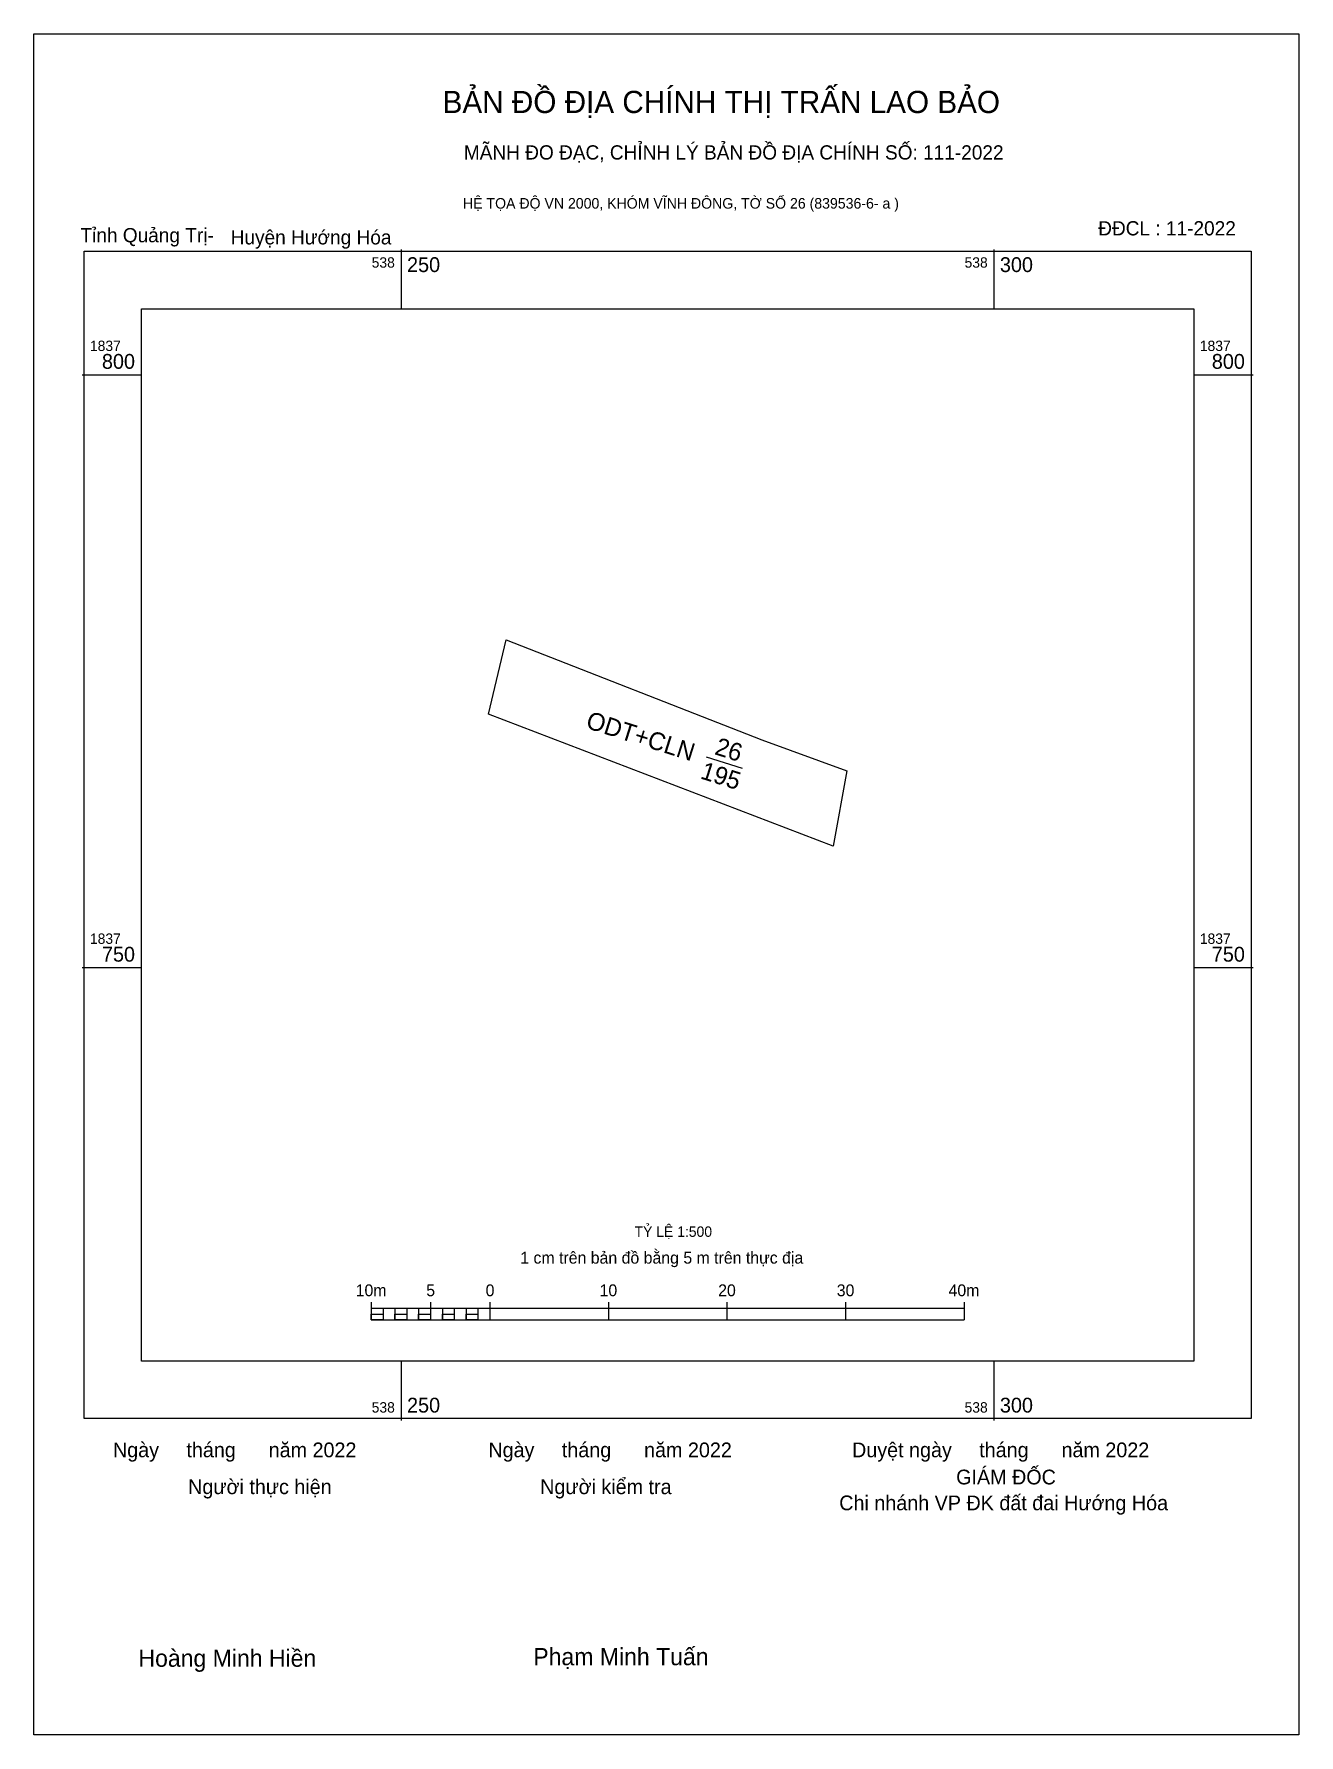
# Model space of a CAD drawing. Extents: x 537809 to 538326, y 1837239 to 1837829.
# Drawn here: x 538219 to 538325.7, y 1837685.3 to 1837828.7 of the extents above.
import ezdxf

# ---------------------------------------------------------------- set-up
doc = ezdxf.new("R2010")
doc.units = 0
for name, color, linetype in [('Level 10', 7, 'Continuous'), ('Level 13', 7, 'Continuous'), ('Level 15', 7, 'Continuous'), ('Level 27', 7, 'Continuous'), ('Level 6', 7, 'Continuous'), ('Level 62', 7, 'Continuous'), ('Level 63', 7, 'Continuous'), ('Level 9', 7, 'Continuous')]:
    doc.layers.add(name, color=color, linetype=linetype)

msp = doc.modelspace()

# ---------------------------------------------------------------- linework, layer by layer
at = {"layer": 'Level 10'}
msp.add_line((538275.73, 1837767.78), (538278.77, 1837766.82), dxfattribs=at)
msp.add_lwpolyline([(538258.85, 1837777.63), (538280.42, 1837769.2), (538287.58, 1837766.59), (538286.45, 1837760.24), (538257.38, 1837771.37)], close=True, dxfattribs=at)
at = {"layer": 'Level 15'}
msp.add_lwpolyline([(538219.04, 1837828.74), (538325.72, 1837828.74), (538325.72, 1837685.28), (538219.04, 1837685.28)], close=True, dxfattribs=at)
at = {"layer": 'Level 27'}
for p, q in [((538258.85, 1837777.63), (538258.85, 1837777.63)), ((538257.38, 1837771.37), (538257.38, 1837771.37)), ((538287.58, 1837766.59), (538287.58, 1837766.59))]:
    msp.add_line(p, q, dxfattribs=at)
at = {"layer": 'Level 62'}
msp.add_lwpolyline([(538228.1, 1837805.56), (538316.86, 1837805.56), (538316.86, 1837716.81), (538228.1, 1837716.81)], close=True, dxfattribs=at)
at = {"layer": 'Level 63'}
for p, q in [((538250, 1837810.56), (538250, 1837805.56)), ((538300, 1837810.56), (538300, 1837805.56)), ((538223.1, 1837800), (538228.1, 1837800)), ((538316.86, 1837800), (538321.86, 1837800)), ((538223.1, 1837750), (538228.1, 1837750)), ((538316.86, 1837750), (538321.86, 1837750)), ((538247.48, 1837721.78), (538247.48, 1837720.28)), ((538247.48, 1837721.28), (538297.48, 1837721.28)), ((538248.48, 1837721.28), (538248.48, 1837720.28)), ((538249.48, 1837721.28), (538249.48, 1837720.28)), ((538250.48, 1837721.28), (538250.48, 1837720.28)), ((538251.48, 1837721.28), (538251.48, 1837720.28)), ((538252.48, 1837721.78), (538252.48, 1837720.28)), ((538252.48, 1837721.28), (538252.48, 1837720.28)), ((538253.48, 1837721.28), (538253.48, 1837720.28)), ((538254.48, 1837721.28), (538254.48, 1837720.28)), ((538255.48, 1837721.28), (538255.48, 1837720.28)), ((538256.48, 1837721.28), (538256.48, 1837720.28)), ((538257.48, 1837721.78), (538257.48, 1837720.28)), ((538257.48, 1837721.28), (538257.48, 1837720.28)), ((538267.48, 1837721.78), (538267.48, 1837720.28)), ((538277.48, 1837721.78), (538277.48, 1837720.28)), ((538287.48, 1837721.78), (538287.48, 1837720.28)), ((538297.48, 1837721.78), (538297.48, 1837720.28)), ((538247.48, 1837720.28), (538297.48, 1837720.28)), ((538250, 1837716.81), (538250, 1837711.81)), ((538300, 1837716.81), (538300, 1837711.81))]:
    msp.add_line(p, q, dxfattribs=at)
for points in [[(538223.26, 1837810.41), (538321.7, 1837810.41), (538321.7, 1837711.97), (538223.26, 1837711.97)], [(538247.48, 1837720.78), (538248.48, 1837720.78), (538248.48, 1837720.28), (538247.48, 1837720.28)], [(538247.48, 1837720.78), (538248.48, 1837720.78), (538248.48, 1837720.28), (538247.48, 1837720.28)], [(538249.48, 1837720.78), (538250.48, 1837720.78), (538250.48, 1837720.28), (538249.48, 1837720.28)], [(538251.48, 1837720.78), (538252.48, 1837720.78), (538252.48, 1837720.28), (538251.48, 1837720.28)], [(538253.48, 1837720.78), (538254.48, 1837720.78), (538254.48, 1837720.28), (538253.48, 1837720.28)], [(538255.48, 1837720.78), (538256.48, 1837720.78), (538256.48, 1837720.28), (538255.48, 1837720.28)]]:
    msp.add_lwpolyline(points, close=True, dxfattribs=at)

# ---------------------------------------------------------------- texts
at = {"layer": 'Level 13'}
for s, p in [('ODT+CLN', (538265.5, 1837770.23)), ('26', (538276.36, 1837768.01)), ('195', (538275.16, 1837765.97))]:
    msp.add_text(s, height=1.5, rotation=342.4647, dxfattribs=at).set_placement(p)
at = {"layer": 'Level 6'}
msp.add_text('TỶ LỆ 1:500', height=0.879, dxfattribs=at).set_placement((538269.69, 1837727.29))
at = {"layer": 'Level 63'}
for s, height, p in [('BẢN ĐỒ ĐỊA CHÍNH THỊ TRẤN LAO BẢO', 1.8718, (538253.5, 1837822.07)), ('MÃNH ĐO ĐẠC, CHỈNH LÝ BẢN ĐỒ ĐỊA CHÍNH SỐ: 111-2022', 1.2011, (538255.29, 1837818.15)), ('HỆ TỌA ĐỘ VN 2000, KHÓM VĨNH ĐÔNG, TỜ SỐ 26 (839536-6- a )', 0.8891, (538255.22, 1837814.01)), ('538', 0.875, (538247.52, 1837809.03)), ('250', 1.25, (538250.5, 1837808.66)), ('538', 0.875, (538297.52, 1837809.03)), ('300', 1.25, (538300.5, 1837808.66)), ('1837', 0.875, (538223.76, 1837802)), ('1837', 0.875, (538317.36, 1837802)), ('800', 1.25, (538224.77, 1837800.5)), ('800', 1.25, (538318.37, 1837800.5)), ('1837', 0.875, (538223.76, 1837752)), ('1837', 0.875, (538317.36, 1837752)), ('750', 1.25, (538224.77, 1837750.5)), ('750', 1.25, (538318.37, 1837750.5)), ('1 cm trên bản đồ bằng 5 m trên thực địa', 1, (538260.05, 1837725.03)), ('10m', 1, (538246.17, 1837722.28)), ('5', 1, (538252.12, 1837722.28)), ('0', 1, (538257.13, 1837722.28)), ('10', 1, (538266.74, 1837722.28)), ('20', 1, (538276.74, 1837722.28)), ('30', 1, (538286.74, 1837722.28)), ('40m', 1, (538296.17, 1837722.28)), ('538', 0.875, (538247.52, 1837712.47)), ('250', 1.25, (538250.5, 1837712.47)), ('538', 0.875, (538297.52, 1837712.47)), ('300', 1.25, (538300.5, 1837712.47)), ('Ngày     tháng      năm 2022', 1.2442, (538225.7, 1837708.7)), ('Ngày     tháng      năm 2022', 1.2442, (538257.36, 1837708.7)), ('Duyệt ngày     tháng      năm 2022', 1.2442, (538288.03, 1837708.7)), ('GIÁM ĐỐC', 1.244, (538296.81, 1837706.41)), ('Người thực hiện', 1.2442, (538232.04, 1837705.59)), ('Người kiểm tra', 1.2442, (538261.73, 1837705.59)), ('Chi nhánh VP ĐK đất đai Hướng Hóa', 1.2442, (538286.95, 1837704.23)), ('Hoàng Minh Hiền', 1.4512, (538227.85, 1837691.03)), ('Phạm Minh Tuấn', 1.4512, (538261.15, 1837691.16))]:
    msp.add_text(s, height=height, dxfattribs=at).set_placement(p)
at = {"layer": 'Level 9'}
for s, p in [('Tỉnh Quảng Trị-', (538222.96, 1837811.17)), ('Huyện Hướng Hóa', (538235.63, 1837810.99)), ('ĐĐCL : 11-2022', (538308.79, 1837811.75))]:
    msp.add_text(s, height=1.2011, dxfattribs=at).set_placement(p)

doc.saveas('drawing.dxf')
